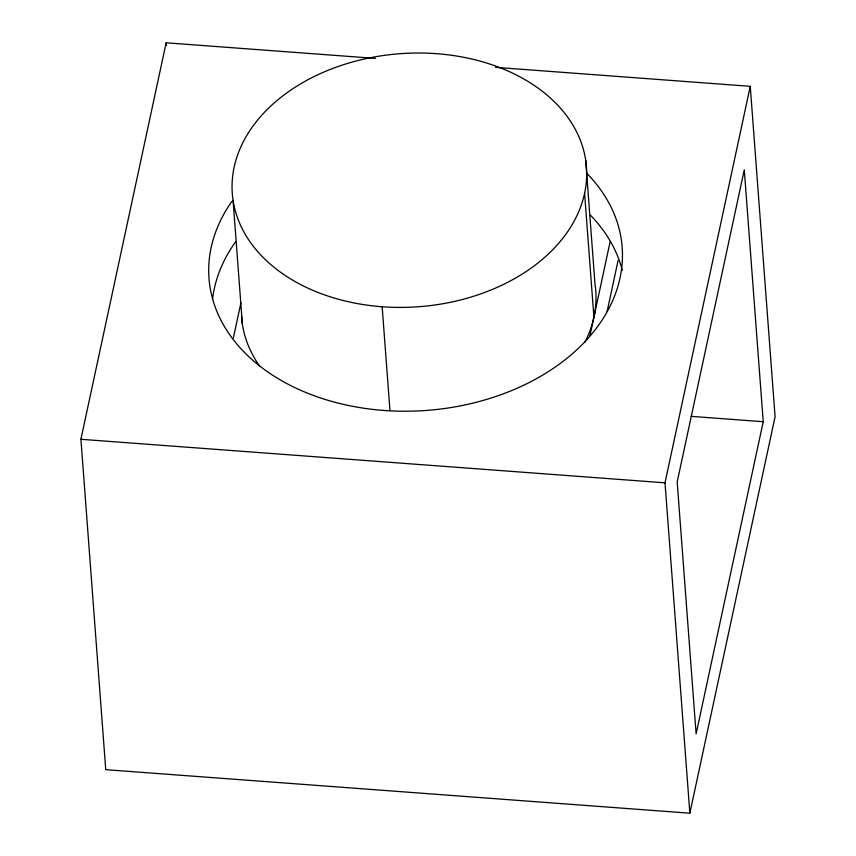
<?xml version="1.0" encoding="UTF-8"?>
<svg xmlns="http://www.w3.org/2000/svg" width="856" height="856" viewBox="0 0 856 856"><rect width="100%" height="100%" fill="white"/><g stroke="black" fill="none" stroke-linecap="round" stroke-linejoin="round"><path stroke-width="1.28" d="M495.538 67.346L750.252 86.328L775.087 416.712L689.85 813.2L105.748 769.672L80.913 439.289L166.15 42.8L375.517 58.401M233.356 338.013L240.932 302.789M589.987 335.434L610.178 241.51M607.118 311.498L618.053 260.631M689.85 813.2L665.005 482.827L750.252 86.328M763.231 421.719L696.121 733.849L677.182 481.939L744.281 169.809L763.231 421.719L691.209 416.358M80.913 439.289L665.005 482.827M585.665 160.083L594.984 283.967A177.577 126.87 -4.3 0 1 584.776 342.518M584.595 193.274A177.577 126.87 -4.3 0 1 298.198 283.272A177.577 126.87 -4.3 0 1 345.31 64.104A177.577 126.87 -4.3 0 1 584.595 193.274L593.914 317.169M382.161 306.758L389.972 410.666M233.067 200.358L242.387 324.242M166.15 42.8L166.353 45.464M586.456 172.987A207.163 148.013 -4.3 0 1 558.679 364.603A207.163 148.013 -4.3 0 1 291.693 386.067A207.163 148.013 -4.3 0 1 231.805 201.492M212.502 299.525A207.163 148.013 -4.3 0 1 235.646 241.745M590.512 215.252A207.163 148.013 -4.3 0 1 622.323 270.496M259.529 365.961A177.577 126.87 -4.3 0 1 241.542 316.356"/></g></svg>
